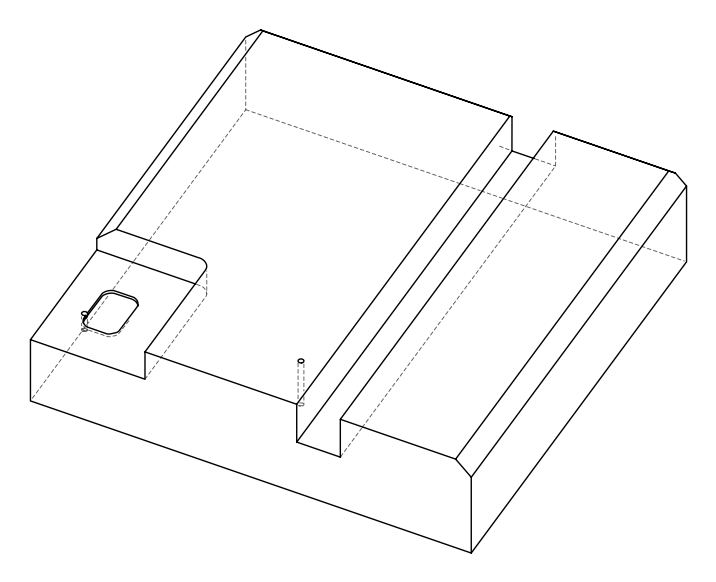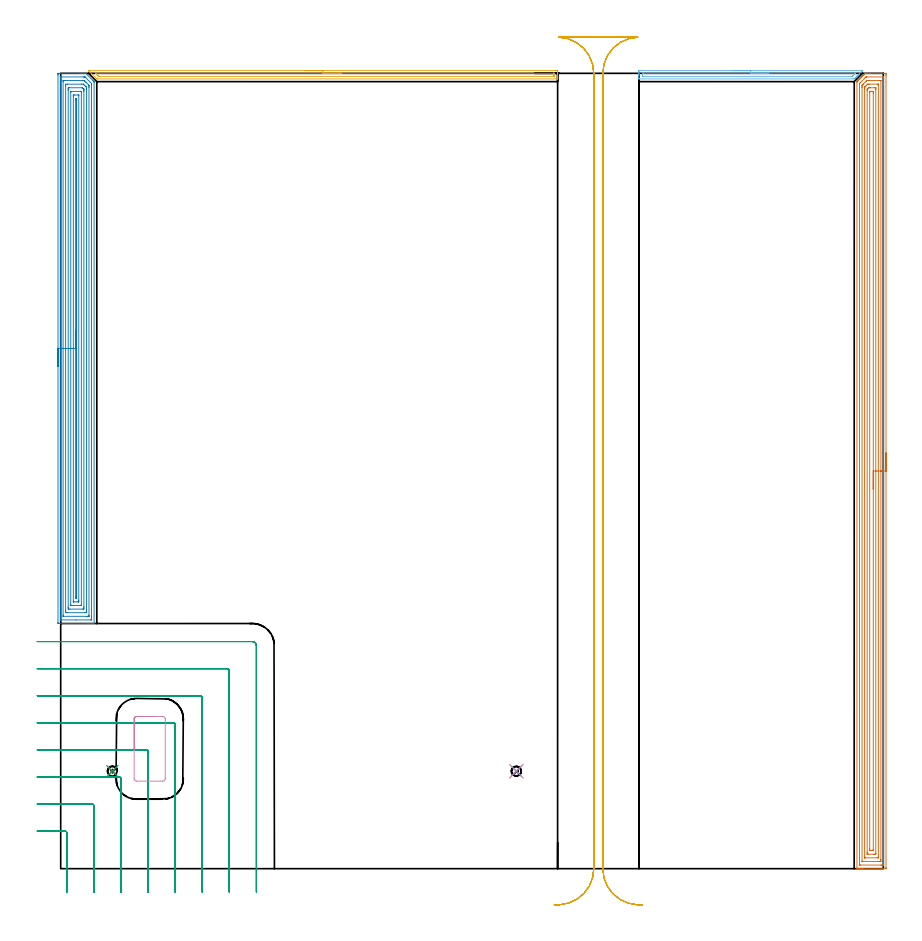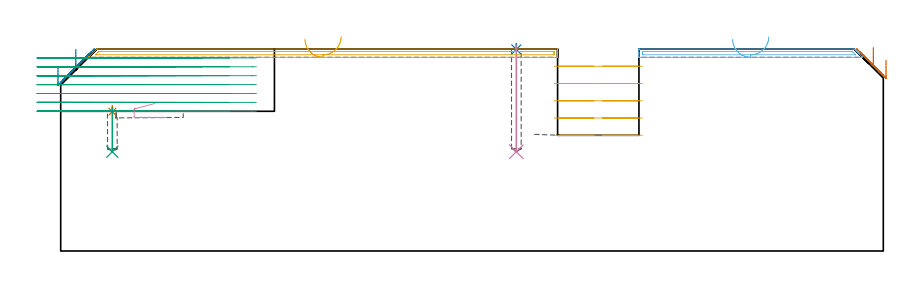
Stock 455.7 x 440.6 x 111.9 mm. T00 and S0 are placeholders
(PLAN: 11 operations, 4 tool changes, 78.5 min)
(1 SPOT_DRILL | STEP1POCKET | NXT0321_9005460120000 | 0.03 min | 3756 mm3)
(2 SPOT_DRILL_1 | STEP1POCKET_1 | NXT0321_9005460120000 | 0.03 min | 2 mm3)
(3 DRILL_BLIND_HOLE_INTO_CENTER | STEP1POCKET | UGT0301_449 | 0.11 min | 488 mm3)
(4 DRILL_BLIND_HOLE_INTO_CENTER_1 | STEP1POCKET_1 | UGT0301_449 | 0.24 min | 1253 mm3)
(5 AREA_MILL | FG_CHAMFER_SURFACE | UGT0205_001 | 4.3 min | 2819 mm3)
(6 AREA_MILL_1 | FG_CHAMFER_SURFACE_1 | UGT0205_001 | 2.12 min | 1375 mm3)
(7 AREA_MILL_2 | FG_CHAMFER_SURFACE_2 | UGT0205_001 | 21.41 min | 57034 mm3)
(8 AREA_MILL_3 | FG_CHAMFER_SURFACE_3 | UGT0205_001 | 19.67 min | 62469 mm3)
(9 MILL_CORNER_NOTCH_RECTANGULAR | CORNER_NOTCH_RECTANGULAR | UGT0201_094 | Follow Part, ap 5, ae 75% | 18.95 min | 548275 mm3)
(10 MILL_RECTANGULAR_POCKET | POCKET_RECTANGULAR_STRAIGHT | UGT0201_094 | Follow Part, ap 5, ae 75% | 0.34 min | 6682 mm3)
(11 MILL_RECTANGULAR_SLOT | SLOT_RECTANGULAR | UGT0201_019 | Follow Part, ap 10, ae 75% | 11.27 min | 947848 mm3)
(TOOL NXT0321_9005460120000 | NC Spot Drill, 142deg, 12mm, Carbide, Uncoated | D12 PA142 FL30 Z2)
(TOOL UGT0301_449 | Carbide Drill 5.4 mm | D5.4 PA118 FL57 Z2)
(TOOL UGT0205_001 | Chamfer Mill 20 x 3 x 45 deg. | D20 FL50 Z2)
(TOOL UGT0201_094 | End mill 20 mm | D20 FL38 Z4)
(TOOL UGT0201_019 | End mill 40 mm | D40 FL63 Z6)
(OP 1 SPOT_DRILL)
G17 G21 G94 G90
T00 M6
G54
G17 G0 G90 X28.6 Y54. S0 M3
G43 Z121.9 H0
G94 G81 G98 Z77.168 F250. R80.4
G80
M5
M2
(OP 2 SPOT_DRILL_1)
G17 G21 G94 G90
T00 M6
G54
G17 G0 G90 X252.4 Y54. S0 M3
G43 Z121.9 H0
G94 G81 G98 Z111.668 F250. R114.9
G80
M5
M2
(OP 3 DRILL_BLIND_HOLE_INTO_CENTER)
G17 G21 G94 G90
T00 M6
G54
G17 G0 G90 X28.6 Y54. S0 M3
G43 Z121.9 H0
G94 G81 G98 Z55. F250. R79.4
G80
M5
M2
(OP 4 DRILL_BLIND_HOLE_INTO_CENTER_1)
G17 G21 G94 G90
T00 M6
G54
G17 G0 G90 X252.4 Y54. S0 M3
G43 Z121.9 H0
G94 G81 G98 Z55. F250. R113.9
G80
M5
M2
(OP 5 AREA_MILL)
G17 G21 G94 G90
T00 M6
G54
G17 G0 G90 X135.35 Y442.1 S1061 M3
G43 Z121.9 H0
Z117.3
G94 G1 X135.388 Z116.428 F250.
X135.502 Z115.563
X135.691 Z114.712
X135.953 Z113.88
X136.287 Z113.074
X136.69 Z112.3
X137.158 Z111.564
X137.69 Z110.872
X138.279 Z110.229
X138.922 Z109.64
X139.614 Z109.108
X140.35 Z108.64
X141.124 Z108.237
X141.93 Z107.903
X142.762 Z107.641
X143.613 Z107.452
X144.478 Z107.338
X145.35 Z107.3
X274.17
X274.7 Y442.099 Z107.301
X275.223 Y442.094 Z107.303
X275.292 Y442.091 Z107.305
X275.3 Y441.574 Z107.821
Y441.283 Z108.112
Y440.687 Z108.707
Y440.106 Z109.291
Y439.8 Z109.596
Y439.219 Z110.177
Y438.913 Z110.482
Y438.301 Z111.099
Y437.864 Z111.536
Y437.528 Z111.862
X275.291 Y437.502 Z111.888
X275.146 Y437.5 Z111.9
X20.46
X19.999 Y437.507 Z111.893
X19.946 Y437.554 Z111.846
X15.554 Y441.945 Z107.453
X15.484 Y442.017 Z107.381
X15.413 Y442.091 Z107.305
X15.513 Y442.098 Z107.302
X15.554 Y442.1 Z107.3
X145.35
Y440.686 Z108.714
X272.916
X273.139 Y440.683 Z108.717
X273.248 Y440.679 Z108.721
X273.29 Y440.675 Z108.725
X273.294 Y440.64 Z108.76
X273.297 Y440.548 Z108.852
X273.3 Y440.305 Z109.095
Y439.8 Z109.6
X273.299 Y439.419 Z109.981
X273.293 Y439.036 Z110.364
X273.29 Y438.932 Z110.468
X273.248 Y438.921 Z110.479
X273.138 Y438.918 Z110.482
X272.916 Y438.914 Z110.486
X21.352
X21.129 Y438.916 Z110.484
X21.074 Y438.918 Z110.482
X21.05 Y438.921 Z110.479
X20.994 Y438.967 Z110.433
X20.778 Y439.176 Z110.224
X20.46 Y439.49 Z109.91
X19.385 Y440.565 Z108.835
X19.338 Y440.614 Z108.786
X19.293 Y440.664 Z108.736
X19.282 Y440.68 Z108.72
X19.293 Y440.682 Z108.718
X19.347 Y440.684 Z108.716
X19.568 Y440.686 Z108.714
X145.35
X146.222 Z108.752
X147.086 Z108.866
X147.938 Z109.055
X148.77 Z109.317
X149.576 Z109.651
X150.35 Z110.054
X151.086 Z110.523
X151.778 Z111.054
X152.421 Z111.643
X153.01 Z112.286
X153.541 Z112.978
X154.01 Z113.714
X154.413 Z114.488
X154.747 Z115.294
X155.009 Z116.126
X155.198 Z116.978
X155.312 Z117.843
X155.35 Z118.714
G0 Z121.9
M5
M2
(OP 6 AREA_MILL_1)
G17 G21 G94 G90
T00 M6
G54
G17 G0 G90 X372.25 Y442.1 S1061 M3
G43 Z121.9 H0
Z117.3
G94 G1 X372.288 Z116.428 F250.
X372.402 Z115.564
X372.591 Z114.712
X372.853 Z113.88
X373.187 Z113.074
X373.59 Z112.3
X374.058 Z111.564
X374.589 Z110.872
X375.179 Z110.229
X375.822 Z109.64
X376.514 Z109.108
X377.25 Z108.64
X378.024 Z108.237
X378.83 Z107.903
X379.662 Z107.641
X380.513 Z107.452
X381.378 Z107.338
X382.25 Z107.3
X443.986 Y442.099 Z107.301
X444.182 Y442.093 Z107.304
X444.112 Y442.017 Z107.381
X443.931 Y441.83 Z107.569
X443.634 Y441.534 Z107.865
X442.492 Y440.391 Z109.006
X442.448 Y440.347 Z109.052
X442.24 Y440.14 Z109.259
X442.197 Y440.096 Z109.302
X442.151 Y440.051 Z109.348
X441.946 Y439.845 Z109.554
X441.901 Y439.8 Z109.597
X441.855 Y439.754 Z109.645
X441.651 Y439.551 Z109.848
X441.606 Y439.504 Z109.893
X441.558 Y439.458 Z109.941
X441.356 Y439.256 Z110.143
X441.31 Y439.209 Z110.188
X441.262 Y439.161 Z110.238
X441.062 Y438.961 Z110.438
X441.014 Y438.913 Z110.484
X440.965 Y438.865 Z110.534
X440.767 Y438.667 Z110.732
X440.719 Y438.618 Z110.779
X440.669 Y438.568 Z110.831
X440.472 Y438.372 Z111.027
X440.423 Y438.322 Z111.075
X440.372 Y438.272 Z111.127
X440.178 Y438.077 Z111.322
X440.128 Y438.026 Z111.371
X440.075 Y437.975 Z111.423
X439.94 Y437.839 Z111.56
X439.691 Y437.592 Z111.805
X439.601 Y437.506 Z111.892
X439.186 Y437.5 Z111.9
X320.421
X320.31 Y437.503 Z111.889
X320.307 Y437.521 Z111.87
X320.3 Y437.786 Z111.612
Y438.509 Z110.89
Y439.317 Z110.082
Y439.8 Z109.596
Y440.041 Z109.356
Y440.687 Z108.71
Y440.928 Z108.469
X320.304 Y441.574 Z107.82
X320.308 Y442.09 Z107.304
X320.345 Y442.093 Z107.302
X320.866 Y442.1 Z107.3
X382.25
Y440.686 Z108.714
X440.075
X440.294 Y440.679 Z108.721
X440.316 Y440.675 Z108.725
X440.31 Y440.665 Z108.735
X440.297 Y440.649 Z108.751
X438.874 Y439.224 Z110.176
X438.68 Y439.032 Z110.368
X438.607 Y438.964 Z110.436
X438.566 Y438.928 Z110.472
X438.517 Y438.921 Z110.479
X438.296 Y438.914 Z110.486
X322.645
X322.423 Y438.918 Z110.482
X322.321 Y438.921 Z110.479
X322.31 Y438.977 Z110.423
X322.305 Y439.044 Z110.356
X322.301 Y439.257 Z110.143
Y439.8 Z109.6
X322.302 Y440.142 Z109.258
X322.31 Y440.488 Z108.912
X322.321 Y440.679 Z108.721
X322.423 Y440.682 Z108.718
X322.645 Y440.686 Z108.714
X382.25
X383.121 Z108.752
X383.986 Z108.866
X384.838 Z109.055
X385.67 Z109.317
X386.476 Z109.651
X387.25 Z110.054
X387.986 Z110.523
X388.678 Z111.054
X389.321 Z111.643
X389.91 Z112.286
X390.441 Z112.978
X390.91 Z113.714
X391.313 Z114.488
X391.647 Z115.294
X391.909 Z116.126
X392.098 Z116.978
X392.212 Z117.843
X392.25 Z118.714
G0 Z121.9
M5
M2
(OP 7 AREA_MILL_2)
G17 G21 G94 G90
T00 M6
G54
G17 G0 G90 X457.2 Y230.3 S1061 M3
G43 Z121.9 H0
Z105.8
G94 G1 Y230.262 Z104.928 F250.
Y230.148 Z104.064
Y229.959 Z103.212
Y229.697 Z102.38
Y229.363 Z101.574
Y228.96 Z100.8
Y228.492 Z100.064
Y227.96 Z99.372
Y227.371 Z98.729
Y226.728 Z98.14
Y226.036 Z97.609
Y225.3 Z97.14
Y224.526 Z96.737
Y223.72 Z96.403
Y222.888 Z96.141
Y222.036 Z95.952
Y221.172 Z95.838
Y220.3 Z95.8
Y0.614
X457.196 Y0.238 Z95.803
X457.192 Y0.01 Z95.806
X456.96 Y0. Z96.038
X444.885 Z108.11
X444.276 Z108.718
X443.721 Z109.276
X443.39 Z109.606
X442.835 Z110.161
X442.504 Z110.491
X441.841 Z111.159
X441.487 Z111.512
X441.128 Z111.863
X441.102 Y0.009 Z111.888
X441.1 Y0.167 Z111.9
Y435.521
X441.107 Y436. Z111.893
X441.139 Y436.039 Z111.861
X441.618 Y436.519 Z111.378
X442.061 Y436.961 Z110.939
X442.504 Y437.406 Z110.492
X442.947 Y437.847 Z110.052
X443.39 Y438.292 Z109.606
X443.598 Y438.498 Z109.402
X443.651 Y438.551 Z109.349
X444.276 Y439.178 Z108.72
X444.517 Y439.417 Z108.483
X445.162 Y440.064 Z107.834
X445.383 Y440.283 Z107.617
X445.605 Y440.506 Z107.393
X445.683 Y440.582 Z107.315
X445.708 Y440.599 Z107.29
X446.048 Y440.6 Z106.95
X446.103 Z106.896
X446.935 Z106.06
X448.152 Z104.844
X448.707 Z104.287
X456.074 Z96.923
X456.682 Y440.596 Z96.315
X457.192 Y440.592 Z95.806
X457.194 Y440.502 Z95.804
X457.198 Y439.986 Z95.802
X457.2 Y439.465 Z95.8
Y220.3
X455.786 Z97.214
Y2.41
X455.784 Y2.179 Z97.216
X455.782 Y2.069 Z97.218
X455.779 Y2.023 Z97.221
X455.703 Y2.01 Z97.297
X455.305 Y2.002 Z97.695
X454.91 Y2. Z98.09
X454.421 Z98.579
X442.9 Z110.1
X442.65 Y2.002 Z110.35
X442.544 Y2.007 Z110.456
X442.526 Y2.01 Z110.474
X442.521 Y2.022 Z110.479
X442.518 Y2.072 Z110.482
X442.515 Y2.177 Z110.485
X442.514 Y2.389 Z110.486
Y5.766
Y434.628
X442.518 Y434.849 Z110.482
X442.521 Y434.954 Z110.479
X442.588 Y435.027 Z110.412
X442.788 Y435.235 Z110.212
X443.071 Y435.521 Z109.929
X443.231 Y435.681 Z109.769
X445.455 Y437.905 Z107.545
X445.75 Y438.2 Z107.25
X445.902 Y438.348 Z107.098
X446.048 Y438.487 Z106.952
X446.173 Y438.59 Z106.827
X446.293 Y438.594 Z106.707
X446.539 Y438.599 Z106.461
X455.4 Y438.6 Z97.6
X455.65 Y438.598 Z97.35
X455.756 Y438.593 Z97.244
X455.774 Y438.591 Z97.226
X455.779 Y438.578 Z97.221
X455.782 Y438.528 Z97.218
X455.785 Y438.423 Z97.215
X455.786 Y438.211 Z97.214
Y434.806
Y220.3
X454.372 Z98.628
X454.371 Y5.079 Z98.629
X454.37 Y4.73 Z98.63
X454.366 Y4.186 Z98.634
X454.364 Y4.02 Z98.636
X454.202 Y4.006 Z98.798
X454.024 Y4.003 Z98.976
X453.322 Y4. Z99.678
X453.138 Z99.862
X444.276 Y4.001 Z108.724
X444.092 Y4.004 Z108.908
X443.97 Y4.009 Z109.03
X443.934 Y4.012 Z109.066
X443.933 Y4.028 Z109.067
X443.931 Y4.069 Z109.069
X443.929 Y4.186 Z109.071
Y432.842
X443.93 Y433.191 Z109.07
X443.933 Y433.735 Z109.067
X443.935 Y433.906 Z109.065
X444.012 Y434.001 Z108.988
X444.276 Y434.273 Z108.724
X444.451 Y434.451 Z108.549
X444.627 Y434.628 Z108.373
X446.231 Y436.231 Z106.769
X446.417 Y436.414 Z106.583
X446.59 Y436.579 Z106.41
X446.757 Y436.593 Z106.243
X446.935 Y436.597 Z106.065
X447.637 Y436.6 Z105.363
X447.821 Z105.179
X454.024 Y436.599 Z98.976
X454.208 Y436.596 Z98.792
X454.331 Y436.591 Z98.669
X454.366 Y436.588 Z98.634
X454.367 Y436.572 Z98.633
X454.369 Y436.531 Z98.631
X454.371 Y436.414 Z98.629
X454.372 Y220.3 Z98.628
X452.957 Z100.043
Y6.865
X452.953 Y6.158 Z100.047
X452.95 Y6.054 Z100.05
X452.943 Y6.01 Z100.057
X452.895 Y6.008 Z100.105
X452.681 Y6.004 Z100.319
X452.252 Y6. Z100.748
X445.611 Y6.001 Z107.389
X445.407 Y6.003 Z107.593
X445.356 Y6.006 Z107.644
X445.348 Y6.009 Z107.652
X445.346 Y6.014 Z107.654
X445.344 Y6.035 Z107.656
X445.343 Y6.1 Z107.657
Y6.683
Y431.949
X445.345 Y432.658 Z107.655
X445.348 Y432.842 Z107.652
X445.35 Y432.882 Z107.65
X445.38 Y432.919 Z107.62
X445.445 Y432.991 Z107.555
X445.545 Y433.095 Z107.455
X445.671 Y433.222 Z107.329
X446.184 Y433.735 Z106.816
X446.562 Y434.111 Z106.438
X446.935 Y434.479 Z106.065
X447.012 Y434.551 Z105.988
X447.071 Y434.59 Z105.929
X447.177 Y434.593 Z105.823
X447.392 Y434.597 Z105.608
X447.821 Y434.6 Z105.179
X452.689 Y434.599 Z100.311
X452.894 Y434.597 Z100.106
X452.944 Y434.594 Z100.056
X452.952 Y434.591 Z100.048
X452.954 Y434.586 Z100.046
X452.956 Y434.565 Z100.044
X452.957 Y434.5 Z100.043
Y433.917
Y220.3
X451.543 Z101.457
X451.542 Y8.651 Z101.458
X451.541 Y8.474 Z101.459
X451.536 Y8.293 Z101.464
X451.52 Y8.01 Z101.48
X451.365 Y8.005 Z101.635
X451.124 Y8.001 Z101.876
X450.479 Y8. Z102.521
X447.58 Z105.42
X446.935 Y8.002 Z106.065
X446.842 Y8.005 Z106.158
X446.787 Y8.01 Z106.213
X446.764 Y8.019 Z106.236
X446.762 Y8.114 Z106.238
X446.758 Y8.472 Z106.242
X446.757 Y8.651 Z106.243
Y8.83
Y431.235
X446.759 Y431.592 Z106.241
X446.762 Y431.77 Z106.238
X446.765 Y431.855 Z106.235
X446.849 Y431.949 Z106.151
X446.891 Y431.993 Z106.109
X446.935 Y432.036 Z106.065
X447.339 Y432.434 Z105.661
X447.5 Y432.59 Z105.5
X447.821 Y432.596 Z105.179
X448.062 Y432.599 Z104.938
X448.707 Y432.6 Z104.293
X450.72 Z102.28
X451.365 Y432.598 Z101.635
X451.458 Y432.595 Z101.542
X451.513 Y432.59 Z101.487
X451.536 Y432.581 Z101.464
X451.538 Y432.486 Z101.462
X451.542 Y432.128 Z101.458
X451.543 Y431.949 Z101.457
Y431.77
Y220.3
X450.129 Z102.871
Y10.79
X450.128 Y10.437 Z102.872
X450.126 Y10.167 Z102.874
X450.122 Y10.033 Z102.878
X450.12 Y10.01 Z102.88
X450.088 Y10.006 Z102.912
X450.025 Y10.002 Z102.975
X449.593 Y10. Z103.407
X449.14 Z103.86
X448.707 Y10.001 Z104.293
X448.25 Y10.004 Z104.75
X448.186 Y10.01 Z104.814
X448.178 Y10.077 Z104.822
X448.175 Y10.437 Z104.825
X448.172 Y10.976 Z104.828
X448.171 Y429.81 Z104.829
X448.172 Y430.163 Z104.828
X448.174 Y430.433 Z104.826
X448.178 Y430.567 Z104.822
X448.18 Y430.59 Z104.82
X448.212 Y430.594 Z104.788
X448.275 Y430.598 Z104.725
X448.707 Y430.6 Z104.293
X449.16 Z103.84
X449.593 Y430.599 Z103.407
X450.05 Y430.596 Z102.95
X450.114 Y430.59 Z102.886
X450.122 Y430.523 Z102.878
X450.125 Y430.163 Z102.875
X450.128 Y429.624 Z102.872
X450.129 Y220.3 Z102.871
Y219.428 Z102.909
Y218.564 Z103.023
Y217.712 Z103.212
Y216.88 Z103.474
Y216.074 Z103.808
Y215.3 Z104.211
Y214.564 Z104.68
Y213.872 Z105.211
Y213.229 Z105.8
Y212.64 Z106.443
Y212.108 Z107.135
Y211.64 Z107.871
Y211.237 Z108.645
Y210.903 Z109.451
Y210.641 Z110.283
Y210.452 Z111.135
Y210.338 Z112.
Y210.3 Z112.871
G0 Z121.9
M5
M2
(OP 8 AREA_MILL_3)
G17 G21 G94 G90
T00 M6
G54
G17 G0 G90 X-1.5 Y278.2 S1061 M3
G43 Z121.9 H0
Z101.9
G94 G1 Y278.238 Z101.028 F250.
Y278.352 Z100.164
Y278.541 Z99.312
Y278.803 Z98.48
Y279.137 Z97.674
Y279.54 Z96.9
Y280.009 Z96.164
Y280.54 Z95.472
Y281.129 Z94.829
Y281.772 Z94.24
Y282.464 Z93.708
Y283.2 Z93.24
Y283.974 Z92.837
Y284.78 Z92.503
Y285.612 Z92.241
Y286.464 Z92.052
Y287.328 Z91.938
Y288.2 Z91.9
Y439.714
X-1.498 Y439.989 Z91.902
X-1.492 Y440.593 Z91.906
X-1.489 Y440.597 Z91.908
X-0.881 Y440.6 Z92.516
X10.734 Z104.128
X11.297 Z104.694
X11.627 Z105.023
X12.191 Z105.587
X12.52 Z105.915
X13.462 Z106.862
X13.861 Y440.598 Z107.26
X13.893 Y440.597 Z107.291
X13.914 Y440.584 Z107.312
X14.028 Y440.472 Z107.427
X17.881 Y436.62 Z111.279
X18.345 Y436.155 Z111.744
X18.505 Y435.988 Z111.895
X18.5 Y435.536 Z111.9
Y135.961
X18.505 Y135.81 Z111.895
X18.439 Y135.807 Z111.831
X18.043 Y135.8 Z111.442
X17.648 Z111.047
X16.988 Z110.383
X15.764 Z109.161
X15.201 Z108.595
X4.503 Z97.901
X-1.163 Y135.801 Z92.234
X-1.492 Y135.81 Z91.906
X-1.499 Y136.137 Z91.899
Y136.156
X-1.5 Y288.2 Z91.9
X-0.086 Z93.314
X-0.085 Y438.301 Z93.315
X-0.084 Y438.399 Z93.316
X-0.079 Y438.586 Z93.321
X0.012 Y438.59 Z93.412
X0.51 Y438.599 Z93.91
X12.52 Z105.92
X13.019 Y438.598 Z106.419
X13.414 Y438.59 Z106.814
X13.465 Y438.573 Z106.865
X13.52 Y438.523 Z106.92
X13.63 Y438.418 Z107.03
X13.847 Y438.203 Z107.247
X16.988 Y435.063 Z110.388
X17.041 Y435.008 Z110.441
X17.066 Y434.978 Z110.466
X17.075 Y434.964 Z110.475
X17.079 Y434.925 Z110.479
X17.084 Y434.729 Z110.484
X17.085 Y434.631 Z110.485
X17.086 Y434.533 Z110.486
X17.085 Y138.1 Z110.485
X17.083 Y138.001 Z110.483
X17.079 Y137.815 Z110.479
X16.988 Y137.81 Z110.388
X16.49 Y137.801 Z109.89
X8.451 Y137.8 Z101.851
X0.41 Z93.81
X0.012 Y137.803 Z93.412
X-0.044 Y137.806 Z93.356
X-0.073 Y137.809 Z93.327
X-0.079 Y137.903 Z93.321
X-0.084 Y138.099 Z93.316
X-0.085 Y138.197 Z93.315
X-0.086 Y288.2 Z93.314
X1.328 Z94.728
X1.329 Y435.994 Z94.729
X1.331 Y436.417 Z94.731
X1.333 Y436.534 Z94.733
X1.335 Y436.584 Z94.735
X1.434 Y436.59 Z94.834
X1.618 Y436.598 Z95.018
X1.799 Y436.599 Z95.199
X2.51 Y436.6 Z95.91
X12.338 Y436.599 Z105.738
X12.52 Y436.596 Z105.92
X12.703 Y436.59 Z106.103
X13.016 Y436.573 Z106.416
X13.18 Y436.417 Z106.58
X13.414 Y436.186 Z106.814
X14.077 Y435.524 Z107.477
X15.531 Y434.068 Z108.931
X15.612 Y433.983 Z109.012
X15.651 Y433.938 Z109.051
X15.665 Y433.918 Z109.065
X15.666 Y433.895 Z109.066
X15.669 Y433.739 Z109.069
X15.671 Y433.268 Z109.071
Y432.846
Y140.406
X15.669 Y139.983 Z109.069
X15.667 Y139.866 Z109.067
X15.665 Y139.816 Z109.065
X15.566 Y139.81 Z108.966
X15.382 Y139.802 Z108.782
X15.201 Y139.801 Z108.601
X14.49 Y139.8 Z107.89
X1.616 Y139.801 Z95.016
X1.495 Y139.802 Z94.895
X1.397 Y139.806 Z94.797
X1.338 Y139.81 Z94.738
X1.335 Y139.828 Z94.735
X1.333 Y139.983 Z94.733
X1.329 Y140.453 Z94.729
X1.328 Y288.2 Z94.728
X2.743 Z96.143
Y433.739
X2.75 Y434.574 Z96.15
X3.586 Y434.599 Z96.986
X3.618 Y434.6 Z97.018
X11.659 Z105.059
X12.52 Y434.592 Z105.92
X12.546 Y434.59 Z105.946
X12.574 Y434.569 Z105.974
X12.631 Y434.517 Z106.031
X12.743 Y434.407 Z106.143
X12.967 Y434.185 Z106.367
X13.413 Y433.739 Z106.813
X13.86 Y433.291 Z107.26
X14.082 Y433.067 Z107.482
X14.192 Y432.952 Z107.592
X14.244 Y432.896 Z107.644
X14.25 Y432.846 Z107.65
X14.257 Y432.003 Z107.657
Y431.953
Y142.661
X14.25 Y141.826 Z107.65
X13.414 Y141.801 Z106.814
X13.382 Y141.8 Z106.782
X3.554 Y141.801 Z96.954
X2.75 Y141.826 Z96.15
X2.743 Y142.611 Z96.143
Y142.661
Y288.2
X4.157 Z97.557
Y431.382
X4.158 Y431.953 Z97.558
X4.16 Y432.272 Z97.56
X4.164 Y432.588 Z97.564
X4.48 Y432.595 Z97.88
X4.727 Y432.599 Z98.127
X11.873 Y432.6 Z105.273
X12.035 Y432.597 Z105.435
X12.075 Y432.594 Z105.475
X12.093 Y432.59 Z105.493
X12.135 Y432.555 Z105.535
X12.289 Y432.407 Z105.689
X12.52 Y432.18 Z105.92
X12.745 Y431.953 Z106.145
X12.82 Y431.87 Z106.22
X12.836 Y431.829 Z106.236
X12.838 Y431.791 Z106.238
X12.841 Y431.632 Z106.241
X12.843 Y431.06 Z106.243
Y430.737
Y145.018
X12.842 Y144.447 Z106.242
X12.84 Y144.128 Z106.24
X12.836 Y143.812 Z106.236
X12.52 Y143.805 Z105.92
X12.273 Y143.801 Z105.673
X5.127 Y143.8 Z98.527
X4.48 Y143.802 Z97.88
X4.23 Y143.804 Z97.63
X4.176 Y143.81 Z97.576
X4.164 Y143.825 Z97.564
X4.162 Y143.872 Z97.562
X4.158 Y144.447 Z97.558
X4.157 Y144.77 Z97.557
Y288.2
X5.571 Z98.971
X5.572 Y429.969 Z98.972
X5.573 Y430.167 Z98.973
X5.578 Y430.514 Z98.978
X5.58 Y430.59 Z98.98
X5.689 Y430.594 Z99.089
X5.835 Y430.599 Z99.235
X11.195 Z104.595
X11.375 Y430.594 Z104.775
X11.414 Y430.59 Z104.814
X11.422 Y430.586 Z104.822
X11.425 Y430.572 Z104.825
X11.427 Y430.531 Z104.827
X11.429 Y430.365 Z104.829
Y430.167
X11.428 Y146.432 Z104.828
X11.427 Y146.233 Z104.827
X11.422 Y145.886 Z104.822
X11.42 Y145.81 Z104.82
X11.311 Y145.806 Z104.711
X11.165 Y145.801 Z104.565
X5.805 Z99.205
X5.625 Y145.806 Z99.025
X5.586 Y145.81 Z98.986
X5.578 Y145.814 Z98.978
X5.575 Y145.828 Z98.975
X5.573 Y145.869 Z98.973
X5.571 Y146.035 Z98.971
Y146.233
Y288.2
X6.985 Z100.385
X6.986 Y427.663 Z100.386
X6.989 Y428.381 Z100.389
X6.991 Y428.55 Z100.391
X7.001 Y428.59 Z100.401
X7.051 Y428.594 Z100.451
X7.16 Y428.597 Z100.56
X7.835 Y428.6 Z101.235
X9.621 Z103.021
X9.84 Y428.599 Z103.24
X9.913 Y428.598 Z103.313
X9.971 Y428.594 Z103.371
X10.004 Y428.591 Z103.404
X10.008 Y428.554 Z103.408
X10.012 Y428.381 Z103.412
X10.014 Y428.207 Z103.414
Y148.738
X10.011 Y148.019 Z103.411
X10.009 Y147.85 Z103.409
X9.999 Y147.81 Z103.399
X9.949 Y147.806 Z103.349
X9.84 Y147.803 Z103.24
X9.165 Y147.8 Z102.565
X7.379 Z100.779
X7.16 Y147.801 Z100.56
X7.087 Y147.802 Z100.487
X7.029 Y147.806 Z100.429
X6.996 Y147.809 Z100.396
X6.992 Y147.846 Z100.392
X6.988 Y148.019 Z100.388
X6.986 Y148.193 Z100.386
X6.985 Y288.2 Z100.385
X8.4 Z101.8
Y425.903
X8.401 Y426.248 Z101.801
X8.407 Y426.596 Z101.807
X8.498 Z101.898
X8.593 Z101.993
X8.598 Y426.395 Z101.998
X8.6 Y426.049 Z102.
Y150.497
X8.599 Y150.152 Z101.999
X8.593 Y149.804 Z101.993
X8.502 Z101.902
X8.407 Z101.807
X8.402 Y150.005 Z101.802
X8.4 Y150.351 Z101.8
Y288.2
Y289.072 Z101.838
Y289.937 Z101.951
Y290.788 Z102.14
Y291.62 Z102.403
Y292.426 Z102.736
Y293.2 Z103.139
Y293.936 Z103.608
Y294.628 Z104.139
Y295.271 Z104.728
Y295.86 Z105.372
Y296.392 Z106.064
Y296.86 Z106.8
Y297.263 Z107.573
Y297.597 Z108.379
Y297.859 Z109.211
Y298.048 Z110.063
Y298.162 Z110.928
Y298.2 Z111.8
G0 Z121.9
M5
M2
(OP 9 MILL_CORNER_NOTCH_RECTANGULAR)
G17 G21 G94 G90
T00 M6
G54
G17 G0 G90 X3.4 Y-13. S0 M3
G43 Z121.9 H0
Z106.971
G94 G1 Y-10. F250.
Y19.808 F500.
G3 X2.408 Y20.8 R1.
G1 X-10.
X-13. F250.
G0 Z121.9
X18.4 Y-13.
Z106.971
G1 Y-10.
Y34.807 F500.
G3 X17.407 Y35.8 R1.
G1 X-10.
X-13. F250.
G0 Z121.9
X33.4 Y-13.
Z106.971
G1 Y-10.
Y49.807 F500.
G3 X32.407 Y50.8 R1.
G1 X-10.
X-13. F250.
G0 Z121.9
X48.4 Y-13.
Z106.971
G1 Y-10.
Y64.806 F500.
G3 X47.406 Y65.8 R1.
G1 X-10.
X-13. F250.
G0 Z121.9
X63.4 Y-13.
Z106.971
G1 Y-10.
Y79.806 F500.
G3 X62.406 Y80.8 R1.
G1 X-10.
X-13. F250.
G0 Z121.9
X78.4 Y-13.
Z106.971
G1 Y-10.
Y94.805 F500.
G3 X77.405 Y95.8 R1.
G1 X-10.
X-13. F250.
G0 Z121.9
X93.4 Y-13.
Z106.971
G1 Y-10.
Y109.805 F500.
G3 X92.405 Y110.8 R1.
G1 X-10.
X-13. F250.
G0 Z121.9
X108.4 Y-13.
Z106.971
G1 Y-10.
Y123.5 F500.
G3 X106.1 Y125.8 R2.3
G1 X-10.
X-13. F250.
G0 Z121.9
X3.4 Y-13.
Z102.043
G1 Y-10.
Y19.808 F500.
G3 X2.408 Y20.8 R1.
G1 X-10.
X-13. F250.
G0 Z121.9
X18.4 Y-13.
Z102.043
G1 Y-10.
Y34.807 F500.
G3 X17.407 Y35.8 R1.
G1 X-10.
X-13. F250.
G0 Z121.9
X33.4 Y-13.
Z102.043
G1 Y-10.
Y49.807 F500.
G3 X32.407 Y50.8 R1.
G1 X-10.
X-13. F250.
G0 Z121.9
X48.4 Y-13.
Z102.043
G1 Y-10.
Y64.806 F500.
G3 X47.406 Y65.8 R1.
G1 X-10.
X-13. F250.
G0 Z121.9
X63.4 Y-13.
Z102.043
G1 Y-10.
Y79.806 F500.
G3 X62.406 Y80.8 R1.
G1 X-10.
X-13. F250.
G0 Z121.9
X78.4 Y-13.
Z102.043
G1 Y-10.
Y94.805 F500.
G3 X77.405 Y95.8 R1.
G1 X-10.
X-13. F250.
G0 Z121.9
X93.4 Y-13.
Z102.043
G1 Y-10.
Y109.805 F500.
G3 X92.405 Y110.8 R1.
G1 X-10.
X-13. F250.
G0 Z121.9
X108.4 Y-13.
Z102.043
G1 Y-10.
Y123.5 F500.
G3 X106.1 Y125.8 R2.3
G1 X-10.
X-13. F250.
G0 Z121.9
X3.4 Y-13.
Z97.114
G1 Y-10.
Y19.808 F500.
G3 X2.408 Y20.8 R1.
G1 X-10.
X-13. F250.
G0 Z121.9
X18.4 Y-13.
Z97.114
G1 Y-10.
Y34.807 F500.
G3 X17.407 Y35.8 R1.
G1 X-10.
X-13. F250.
G0 Z121.9
X33.4 Y-13.
Z97.114
G1 Y-10.
Y49.807 F500.
G3 X32.407 Y50.8 R1.
G1 X-10.
X-13. F250.
G0 Z121.9
X48.4 Y-13.
Z97.114
G1 Y-10.
Y64.806 F500.
G3 X47.406 Y65.8 R1.
G1 X-10.
X-13. F250.
G0 Z121.9
X63.4 Y-13.
Z97.114
G1 Y-10.
Y79.806 F500.
G3 X62.406 Y80.8 R1.
G1 X-10.
X-13. F250.
G0 Z121.9
X78.4 Y-13.
Z97.114
G1 Y-10.
Y94.805 F500.
G3 X77.405 Y95.8 R1.
G1 X-10.
X-13. F250.
G0 Z121.9
X93.4 Y-13.
Z97.114
G1 Y-10.
Y109.805 F500.
G3 X92.405 Y110.8 R1.
G1 X-10.
X-13. F250.
G0 Z121.9
X108.4 Y-13.
Z97.114
G1 Y-10.
Y123.5 F500.
G3 X106.1 Y125.8 R2.3
G1 X-10.
X-13. F250.
G0 Z121.9
X3.4 Y-13.
Z92.186
G1 Y-10.
Y19.808 F500.
G3 X2.408 Y20.8 R1.
G1 X-10.
X-13. F250.
G0 Z121.9
X18.4 Y-13.
Z92.186
G1 Y-10.
Y34.807 F500.
G3 X17.407 Y35.8 R1.
G1 X-10.
X-13. F250.
G0 Z121.9
X33.4 Y-13.
Z92.186
G1 Y-10.
Y49.807 F500.
G3 X32.407 Y50.8 R1.
G1 X-10.
X-13. F250.
G0 Z121.9
X48.4 Y-13.
Z92.186
G1 Y-10.
Y64.806 F500.
G3 X47.406 Y65.8 R1.
G1 X-10.
X-13. F250.
G0 Z121.9
X63.4 Y-13.
Z92.186
G1 Y-10.
Y79.806 F500.
G3 X62.406 Y80.8 R1.
G1 X-10.
X-13. F250.
G0 Z121.9
X78.4 Y-13.
Z92.186
G1 Y-10.
Y94.805 F500.
G3 X77.405 Y95.8 R1.
G1 X-10.
X-13. F250.
G0 Z121.9
X93.4 Y-13.
Z92.186
G1 Y-10.
Y109.805 F500.
G3 X92.405 Y110.8 R1.
G1 X-10.
X-13. F250.
G0 Z121.9
X108.4 Y-13.
Z92.186
G1 Y-10.
Y123.5 F500.
G3 X106.1 Y125.8 R2.3
G1 X-10.
X-13. F250.
G0 Z121.9
X3.4 Y-13.
Z87.257
G1 Y-10.
Y19.808 F500.
G3 X2.408 Y20.8 R1.
G1 X-10.
X-13. F250.
G0 Z121.9
X18.4 Y-13.
Z87.257
G1 Y-10.
Y34.807 F500.
G3 X17.407 Y35.8 R1.
G1 X-10.
X-13. F250.
G0 Z121.9
X33.4 Y-13.
Z87.257
G1 Y-10.
Y49.807 F500.
G3 X32.407 Y50.8 R1.
G1 X-10.
X-13. F250.
G0 Z121.9
X48.4 Y-13.
Z87.257
G1 Y-10.
Y64.806 F500.
G3 X47.406 Y65.8 R1.
G1 X-10.
X-13. F250.
G0 Z121.9
X63.4 Y-13.
Z87.257
G1 Y-10.
Y79.806 F500.
G3 X62.406 Y80.8 R1.
G1 X-10.
X-13. F250.
G0 Z121.9
X78.4 Y-13.
Z87.257
G1 Y-10.
Y94.805 F500.
G3 X77.405 Y95.8 R1.
G1 X-10.
X-13. F250.
G0 Z121.9
X93.4 Y-13.
Z87.257
G1 Y-10.
Y109.805 F500.
G3 X92.405 Y110.8 R1.
G1 X-10.
X-13. F250.
G0 Z121.9
X108.4 Y-13.
Z87.257
G1 Y-10.
Y123.5 F500.
G3 X106.1 Y125.8 R2.3
G1 X-10.
X-13. F250.
G0 Z121.9
X3.4 Y-13.
Z82.329
G1 Y-10.
Y19.808 F500.
G3 X2.408 Y20.8 R1.
G1 X-10.
X-13. F250.
G0 Z121.9
X18.4 Y-13.
Z82.329
G1 Y-10.
Y34.807 F500.
G3 X17.407 Y35.8 R1.
G1 X-10.
X-13. F250.
G0 Z121.9
X33.4 Y-13.
Z82.329
G1 Y-10.
Y49.807 F500.
G3 X32.407 Y50.8 R1.
G1 X-10.
X-13. F250.
G0 Z121.9
X48.4 Y-13.
Z82.329
G1 Y-10.
Y64.806 F500.
G3 X47.406 Y65.8 R1.
G1 X-10.
X-13. F250.
G0 Z121.9
X63.4 Y-13.
Z82.329
G1 Y-10.
Y79.806 F500.
G3 X62.406 Y80.8 R1.
G1 X-10.
X-13. F250.
G0 Z121.9
X78.4 Y-13.
Z82.329
G1 Y-10.
Y94.805 F500.
G3 X77.405 Y95.8 R1.
G1 X-10.
X-13. F250.
G0 Z121.9
X93.4 Y-13.
Z82.329
G1 Y-10.
Y109.805 F500.
G3 X92.405 Y110.8 R1.
G1 X-10.
X-13. F250.
G0 Z121.9
X108.4 Y-13.
Z82.329
G1 Y-10.
Y123.5 F500.
G3 X106.1 Y125.8 R2.3
G1 X-10.
X-13. F250.
G0 Z121.9
X3.4 Y-13.
Z77.4
G1 Y-10.
Y19.808 F500.
G3 X2.408 Y20.8 R1.
G1 X-10.
X-13. F250.
G0 Z121.9
X18.4 Y-13.
Z77.4
G1 Y-10.
Y34.807 F500.
G3 X17.407 Y35.8 R1.
G1 X-10.
X-13. F250.
G0 Z121.9
X33.4 Y-13.
Z77.4
G1 Y-10.
Y49.807 F500.
G3 X32.407 Y50.8 R1.
G1 X-10.
X-13. F250.
G0 Z121.9
X48.4 Y-13.
Z77.4
G1 Y-10.
Y64.806 F500.
G3 X47.406 Y65.8 R1.
G1 X-10.
X-13. F250.
G0 Z121.9
X63.4 Y-13.
Z77.4
G1 Y-10.
Y79.806 F500.
G3 X62.406 Y80.8 R1.
G1 X-10.
X-13. F250.
G0 Z121.9
X78.4 Y-13.
Z77.4
G1 Y-10.
Y94.805 F500.
G3 X77.405 Y95.8 R1.
G1 X-10.
X-13. F250.
G0 Z121.9
X93.4 Y-13.
Z77.4
G1 Y-10.
Y109.805 F500.
G3 X92.405 Y110.8 R1.
G1 X-10.
X-13. F250.
G0 Z121.9
X108.4 Y-13.
Z77.4
G1 Y-10.
Y123.5 F500.
G3 X106.1 Y125.8 R2.3
G1 X-10.
X-13. F250.
G0 Z121.9
M5
M2
(OP 10 MILL_RECTANGULAR_POCKET)
G17 G21 G94 G90
T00 M6
G54
G17 G0 G90 X52.231 Y84.3 S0 M3
G43 Z121.9 H0
Z81.737
G94 G1 X42. Z78.996 F250.
X41.886 Z78.965
X41.589 Y84.239 Z78.884
X41.315 Y84.111 Z78.803
X41.077 Y83.923 Z78.722
X40.889 Y83.685 Z78.641
X40.761 Y83.411 Z78.56
X40.7 Y83.114 Z78.479
Y83. Z78.448
Y66.4 Z74.
Y49.8 F500.
G3 X42. Y48.5 R1.3
G1 X56.6
G3 X57.9 Y49.8 R1.3
G1 Y83.
G3 X56.6 Y84.3 R1.3
G1 X42.
G3 X40.7 Y83. R1.3
G1 Y66.4
Y65.4
G0 Z121.9
M5
M2
(OP 11 MILL_RECTANGULAR_SLOT)
G17 G21 G94 G90
T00 M6
G54
G17 G0 G90 X322.2 Y-20.134 S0 M3
G43 Z121.9 H0
Z102.34
G94 G1 X319.205 Y-19.97 F250.
G2 X300.303 Y-0.32 R20. F500.
X300.3 Y0. R20. F443.
G1 Y419.68
Y440.6 F500.
G2 X319.668 Y460.59 R20.
G1 X275.932
G2 X295.3 Y440.6 R20.
G1 Y0.
G2 X276.395 Y-19.97 R20.
G1 X273.4 Y-20.134 F250.
G0 X322.2 Z92.78
G1 X319.205 Y-19.97
G2 X300.303 Y-0.32 R20. F500.
X300.3 Y0. R20. F419.
G1 Y419.68
Y440.6 F500.
G2 X319.668 Y460.59 R20.
G1 X275.932
G2 X295.3 Y440.6 R20.
G1 Y0.
G2 X276.395 Y-19.97 R20.
G1 X273.4 Y-20.134 F250.
G0 X322.2 Z83.22
G1 X319.205 Y-19.97
G2 X300.303 Y-0.32 R20. F500.
X300.3 Y0. R20. F443.
G1 Y419.68
Y440.6 F500.
G2 X319.668 Y460.59 R20.
G1 X275.932
G2 X295.3 Y440.6 R20.
G1 Y0.
G2 X276.395 Y-19.97 R20.
G1 X273.4 Y-20.134 F250.
G0 X322.2 Z73.66
G1 X319.205 Y-19.97
G2 X300.303 Y-0.32 R20. F500.
X300.3 Y0. R20. F419.
G1 Y419.68
Y440.6 F500.
G2 X319.668 Y460.59 R20.
G1 X275.932
G2 X295.3 Y440.6 R20.
G1 Y0.
G2 X276.395 Y-19.97 R20.
G1 X273.4 Y-20.134 F250.
G0 X322.2 Z64.1
G1 X319.205 Y-19.97
G2 X300.303 Y-0.32 R20. F500.
X300.3 Y0. R20. F443.
G1 Y419.68
Y440.6 F500.
G2 X319.668 Y460.59 R20.
G1 X275.932
G2 X295.3 Y440.6 R20.
G1 Y0.
G2 X276.395 Y-19.97 R20.
G1 X273.4 Y-20.134 F250.
G0 Z121.9
M5
M2
